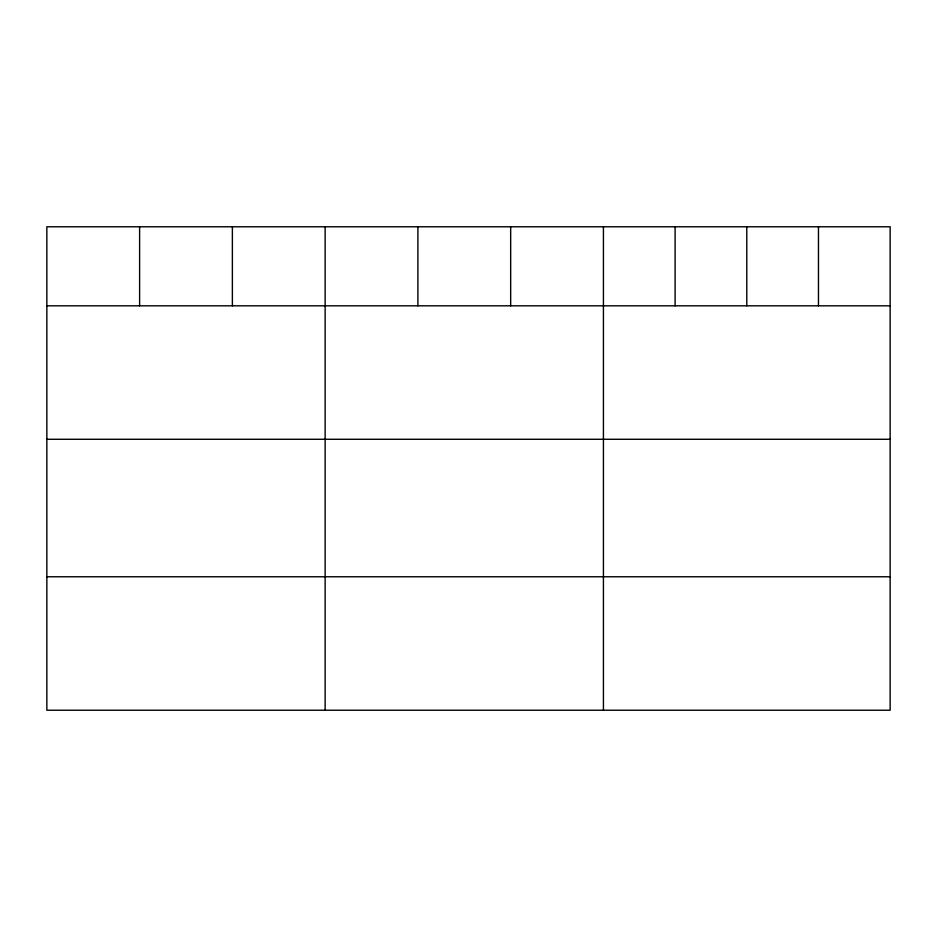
<?xml version="1.0" encoding="UTF-8"?>
<svg xmlns="http://www.w3.org/2000/svg" width="937" height="937" viewBox="0 0 937 937"><rect width="100%" height="100%" fill="white"/><g stroke="black" fill="none" stroke-linecap="round" stroke-linejoin="round"><path stroke-width="1.41" d="M890.15 305.813L890.15 710.223L46.85 710.223L46.85 226.777L890.15 226.777L890.15 305.813L46.85 305.813M46.85 439.277L890.15 439.277M46.85 576.77L890.15 576.77M818.469 226.777L818.469 305.813M746.789 226.777L746.789 305.813M675.108 226.777L675.108 305.813M603.428 226.777L603.428 710.223M510.665 226.777L510.665 305.813M417.902 226.777L417.902 305.813M325.139 226.777L325.139 710.223M232.376 226.777L232.376 305.813M139.613 226.777L139.613 305.813"/></g></svg>
